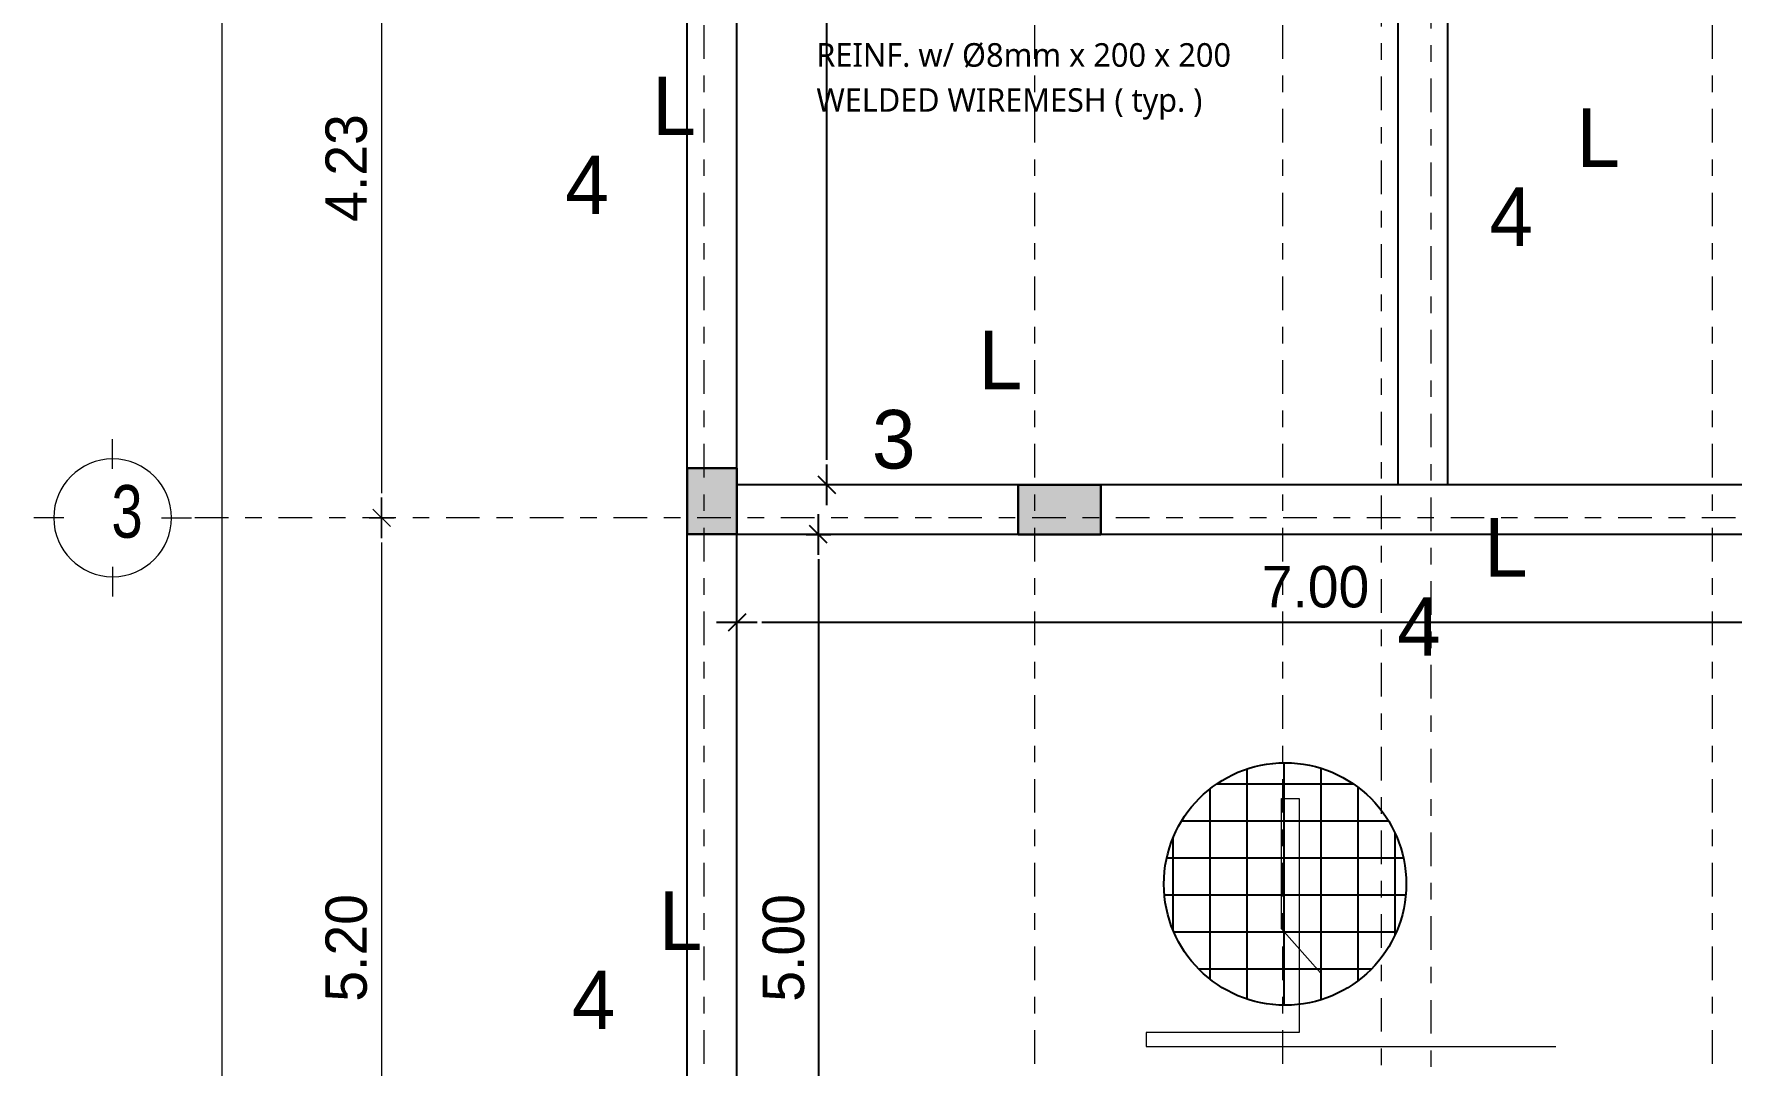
# Model space of a CAD drawing. Header units: inches. Extents: x -1583 to -1389, y -6910 to -6586.
# Drawn here: x -1456.9 to -1446.63, y -6714.88 to -6708.65 of the extents above; entities that cross this region are included whole.
import ezdxf

# ---------------------------------------------------------------- set-up
doc = ezdxf.new("R2010")
doc.units = ezdxf.units.IN
doc.header["$MEASUREMENT"] = 0
doc.linetypes.add('CENTERX2', pattern=[101.6, 63.5, -12.7, 12.7, -12.7])
doc.linetypes.add('DASHDOTX2', pattern=[50.8, 25.4, -12.7, 0, -12.7])
for name, color, linetype in [('Axsis', 8, 'CENTERX2'), ('footing', 5, 'Continuous'), ('S_FTNG', 4, 'Continuous'), ('U-r-p', 7, 'Continuous')]:
    doc.layers.add(name, color=color, linetype=linetype)
for name, color, linetype, lineweight in [('COLUMNS', 3, 'Continuous', 30), ('dim', 30, 'Continuous', 20), ('dime', 240, 'Continuous', 13), ('ejes', 134, 'Continuous', 15), ('F DIM IN', 147, 'Continuous', 5), ('st', 41, 'Continuous', 15), ('wall', 7, 'Continuous', 30)]:
    doc.layers.add(name, color=color, linetype=linetype, lineweight=lineweight)
doc.styles.add('ARIAL', font='arialbd.ttf', dxfattribs={"width": 0.8, "height": 500})
doc.styles.add('AX', font='xarab.shx', dxfattribs={"height": 0.12})
doc.styles.add('BB', font='l_10646.ttf')
doc.styles.add('SOSA', font='sosa.shx')
doc.dimstyles.new('DIM-50', dxfattribs={"dimtxt": 0.25, "dimasz": 0.15, "dimexe": 0, "dimexo": 0, "dimgap": 0.05, "dimtad": 1, "dimzin": 0, "dimdsep": 46, "dimtxsty": 'SOSA', "dimblk1": 'DIM-TICK', "dimblk2": 'DIM-TICK', "dimsah": 1, "dimcen": 1, "dimse1": 1, "dimse2": 1, "dimclrd": 251, "dimclrt": 4, "dimadec": 0, "dimazin": 0, "dimtfac": 1.5, "dimtix": 1, "dimtmove": 0, "dimatfit": 0, "dimldrblk": 'DIM-TICK', "dimfxl": 1, "dimtolj": 1, "dimtzin": 0, "dimarcsym": 0})

# ---------------------------------------------------------------- blocks, each defined once
blk = doc.blocks.new('12556')
at = {"layer": 'COLUMNS'}
h = blk.add_hatch(color=1, dxfattribs=at)
h.set_gradient(color1=(0, 255, 0), color2=(0, 77, 0), rotation=45, centered=1, one_color=1, tint=0.15, name='INVCYLINDER')
h.paths.add_polyline_path([(764546.161, 2210435.997), (764546.161, 2210436.297), (764545.661, 2210436.297), (764545.661, 2210435.997)])
at = {"layer": 'COLUMNS', "color": 3}
blk.add_lwpolyline([(764546.161, 2210435.997), (764546.161, 2210436.297), (764545.661, 2210436.297), (764545.661, 2210435.997)], close=True, dxfattribs=at)
blk = doc.blocks.new('44545')
at = {"layer": 'COLUMNS'}
h = blk.add_hatch(color=1, dxfattribs=at)
h.set_gradient(color1=(0, 255, 0), color2=(0, 77, 0), rotation=45, centered=1, one_color=1, tint=0.15, name='INVCYLINDER')
h.paths.add_polyline_path([(764585.932, 2210437.037), (764585.632, 2210437.037), (764585.632, 2210436.637), (764585.932, 2210436.637)])
at = {"layer": 'COLUMNS', "color": 3}
blk.add_lwpolyline([(764585.932, 2210437.037), (764585.632, 2210437.037), (764585.632, 2210436.637), (764585.932, 2210436.637)], close=True, dxfattribs=at)
blk = doc.blocks.new('1215447849')
at = {"layer": 'F DIM IN', "color": 0}
for p, q in [((2873.41, -5903.636), (2873.41, -5903.456)), ((2873.114, -5903.932), (2872.934, -5903.932)), ((2873.706, -5903.932), (2873.886, -5903.932)), ((2873.41, -5904.228), (2873.41, -5904.408))]:
    blk.add_line(p, q, dxfattribs=at)
blk.add_circle((2873.41, -5903.932), 0.356, dxfattribs=at)
blk = doc.blocks.new('DIM-TICK')
for p, q in [((-0.82, 0), (0.82, 0)), ((-0.354, -0.354), (0.354, 0.354)), ((0, 0.5), (0, -0.5))]:
    blk.add_line(p, q)
blk = doc.blocks.new('*D26')
at = {"layer": 'Defpoints', "color": 0, "transparency": 16777216}
for p in [(-1799.362, -6604.465), (-1799.469, -6608.695), (-1799.331, -6608.695)]:
    blk.add_point(p, dxfattribs=at)
at = {"layer": 'dime', "color": 251, "lineweight": -2, "transparency": 16777216}
blk.add_line((-1799.469, -6604.615), (-1799.469, -6608.545), dxfattribs=at)
at = {"layer": 'dime', "color": 251, "lineweight": -2, "transparency": 16777216, "xscale": 0.15, "yscale": 0.15, "zscale": 0.15}
for p, rotation in [((-1799.469, -6604.465), 90), ((-1799.469, -6608.695), 270)]:
    blk.add_blockref('DIM-TICK', p, dxfattribs=dict(at, rotation=rotation))
at = {"layer": 'dime', "color": 4, "transparency": 16777216, "insert": (-1799.682, -6606.58), "char_height": 0.25, "attachment_point": 5, "rotation": 90, "style": 'SOSA'}
blk.add_mtext('\\A1;4.23', dxfattribs=at)
blk = doc.blocks.new('*D27')
at = {"layer": 'Defpoints', "color": 0, "transparency": 16777216}
for p in [(-1799.331, -6608.695), (-1799.469, -6613.895), (-1799.068, -6613.895)]:
    blk.add_point(p, dxfattribs=at)
at = {"layer": 'dime', "color": 251, "lineweight": -2, "transparency": 16777216}
blk.add_line((-1799.469, -6608.845), (-1799.469, -6613.745), dxfattribs=at)
at = {"layer": 'dime', "color": 251, "lineweight": -2, "transparency": 16777216, "xscale": 0.15, "yscale": 0.15, "zscale": 0.15}
for p, rotation in [((-1799.469, -6608.695), 90), ((-1799.469, -6613.895), 270)]:
    blk.add_blockref('DIM-TICK', p, dxfattribs=dict(at, rotation=rotation))
at = {"layer": 'dime', "color": 4, "transparency": 16777216, "insert": (-1799.682, -6611.295), "char_height": 0.25, "attachment_point": 5, "rotation": 90, "style": 'SOSA'}
blk.add_mtext('\\A1;5.20', dxfattribs=at)
blk = doc.blocks.new('*D38')
at = {"layer": 'Defpoints', "color": 0, "transparency": 16777216}
for p in [(-1800.434, -6599.095), (-1797.62, -6599.095), (-1797.62, -6629.095)]:
    blk.add_point(p, dxfattribs=at)
at = {"layer": 'dime', "color": 251, "lineweight": -2, "transparency": 16777216}
blk.add_line((-1800.434, -6628.945), (-1800.434, -6599.245), dxfattribs=at)
at = {"layer": 'dime', "color": 251, "lineweight": -2, "transparency": 16777216, "xscale": 0.15, "yscale": 0.15, "zscale": 0.15}
for p, rotation in [((-1800.434, -6599.095), 90), ((-1800.434, -6629.095), 270)]:
    blk.add_blockref('DIM-TICK', p, dxfattribs=dict(at, rotation=rotation))
at = {"layer": 'dime', "color": 4, "transparency": 16777216, "insert": (-1800.648, -6614.095), "char_height": 0.25, "attachment_point": 5, "rotation": 90, "style": 'SOSA'}
blk.add_mtext('\\A1;30.00', dxfattribs=at)
blk = doc.blocks.new('U-r-p')
at = {"layer": 'U-r-p', "color": 4, "style": 'AX', "flags": 4}
for tag, p, height in [('R', (0.1356, 0.2047), 0.2304), ('1', (-0.3182, -0.04), 0.192)]:
    blk.add_attdef(tag, p, '', height=height, dxfattribs=at)
blk = doc.blocks.new('*D326')
at = {"layer": 'Defpoints', "color": 0, "transparency": 16777216}
for p in [(-1452.644, -6704.871), (-1452.644, -6711.371), (-1452.101, -6711.371)]:
    blk.add_point(p, dxfattribs=at)
at = {"layer": 'footing', "color": 251, "lineweight": -2, "transparency": 16777216}
blk.add_line((-1452.101, -6705.021), (-1452.101, -6711.221), dxfattribs=at)
at = {"layer": 'footing', "color": 251, "lineweight": -2, "transparency": 16777216, "xscale": 0.15, "yscale": 0.15, "zscale": 0.15}
for p, rotation in [((-1452.101, -6704.871), 90), ((-1452.101, -6711.371), 270)]:
    blk.add_blockref('DIM-TICK', p, dxfattribs=dict(at, rotation=rotation))
at = {"layer": 'footing', "color": 4, "transparency": 16777216, "insert": (-1452.315, -6708.121), "char_height": 0.25, "attachment_point": 5, "rotation": 90, "style": 'SOSA'}
blk.add_mtext('\\A1;6.50', dxfattribs=at)
blk = doc.blocks.new('*D328')
at = {"layer": 'Defpoints', "color": 0, "transparency": 16777216}
for p in [(-1452.644, -6711.671), (-1445.644, -6711.671), (-1452.644, -6712.204)]:
    blk.add_point(p, dxfattribs=at)
at = {"layer": 'footing', "color": 251, "lineweight": -2, "transparency": 16777216}
blk.add_line((-1445.794, -6712.204), (-1452.494, -6712.204), dxfattribs=at)
at = {"layer": 'footing', "color": 251, "lineweight": -2, "transparency": 16777216, "xscale": 0.15, "yscale": 0.15, "zscale": 0.15, "rotation": 180}
blk.add_blockref('DIM-TICK', (-1452.644, -6712.204), dxfattribs=at)
at = {"layer": 'footing', "color": 251, "lineweight": -2, "transparency": 16777216, "xscale": 0.15, "yscale": 0.15, "zscale": 0.15}
blk.add_blockref('DIM-TICK', (-1445.644, -6712.204), dxfattribs=at)
at = {"layer": 'footing', "color": 4, "transparency": 16777216, "insert": (-1449.144, -6711.989), "char_height": 0.25, "attachment_point": 5, "style": 'SOSA'}
blk.add_mtext('\\A1;7.00', dxfattribs=at)
blk = doc.blocks.new('*D329')
at = {"layer": 'Defpoints', "color": 0, "transparency": 16777216}
for p in [(-1452.644, -6711.671), (-1452.644, -6716.671), (-1452.151, -6716.671)]:
    blk.add_point(p, dxfattribs=at)
at = {"layer": 'footing', "color": 251, "lineweight": -2, "transparency": 16777216}
blk.add_line((-1452.151, -6711.821), (-1452.151, -6716.521), dxfattribs=at)
at = {"layer": 'footing', "color": 251, "lineweight": -2, "transparency": 16777216, "xscale": 0.15, "yscale": 0.15, "zscale": 0.15}
for p, rotation in [((-1452.151, -6711.671), 90), ((-1452.151, -6716.671), 270)]:
    blk.add_blockref('DIM-TICK', p, dxfattribs=dict(at, rotation=rotation))
at = {"layer": 'footing', "color": 4, "transparency": 16777216, "insert": (-1452.361, -6714.171), "char_height": 0.25, "attachment_point": 5, "rotation": 90, "style": 'SOSA'}
blk.add_mtext('\\A1;5.00', dxfattribs=at)
blk = doc.blocks.new('25698555')
at = {"layer": 'Axsis', "color": 251, "linetype": 'DASHDOTX2', "lineweight": 5, "ltscale": 0.008, "true_color": 0x636466}
for p, q in [((-1797.52, -6596.095), (-1797.52, -6632.095)), ((-1795.52, -6596.095), (-1795.52, -6632.095)), ((-1794.02, -6596.095), (-1794.02, -6632.095)), ((-1791.42, -6596.095), (-1791.42, -6632.095)), ((-1778.62, -6608.695), (-1800.62, -6608.695))]:
    blk.add_line(p, q, dxfattribs=at)
for points in [[(-1793.275, -6632.095), (-1793.42, -6631.551), (-1793.42, -6596.639), (-1793.275, -6596.095)], [(-1792.477, -6632.095), (-1793.12, -6631.563), (-1793.12, -6596.626), (-1792.477, -6596.095)]]:
    blk.add_lwpolyline(points, dxfattribs=at)
at = {"layer": 'wall', "color": 116, "true_color": 0x136734, "xscale": -1, "rotation": 270}
blk.add_blockref('1215447849', (4102.836, -9482.105), dxfattribs=at)
at = {"layer": 'ejes', "color": 116, "ltscale": 0.05, "true_color": 0x136734, "insert": (-1800.914, -6608.82), "char_height": 0.3185, "width": 0.33846, "attachment_point": 9, "style": 'ARIAL'}
blk.add_mtext('{\\fBankGothic Md BT|b0|i0|c0|p34;3}', dxfattribs=at)
at = {"layer": 'dime', "color": 1}
dim = blk.add_linear_dim(base=(-1800.434, -6599.095), p1=(-1797.62, -6629.095), p2=(-1797.62, -6599.095), angle=90, dimstyle='DIM-50', dxfattribs=at)
dim.commit()
dim.dimension.update_dxf_attribs({"geometry": '*D38', "text_midpoint": (-1800.648, -6614.095)})
for base, p1, p2, picture, middle in [((-1799.469, -6608.695), (-1799.362, -6604.465), (-1799.331, -6608.695), '*D26', (-1799.682, -6606.58)), ((-1799.469, -6613.895), (-1799.331, -6608.695), (-1799.068, -6613.895), '*D27', (-1799.682, -6611.295))]:
    dim = blk.add_linear_dim(base=base, p1=p1, p2=p2, angle=90, dimstyle='DIM-50', override={"dimtmove": 1}, dxfattribs=at)
    dim.commit()
    dim.dimension.update_dxf_attribs({"geometry": picture, "text_midpoint": middle})

msp = doc.modelspace()

# ---------------------------------------------------------------- hatches: boundary and pattern name
at = {"layer": 'S_FTNG'}
h = msp.add_hatch(dxfattribs=at)
h.set_pattern_fill('NET', color=4, scale=1.788516, style=0)
h.set_pattern_definition([(0, (-1858.9042, -6399.51818), (0, 0.22356453), []), (90, (-1858.9042, -6399.51818), (-0.22356453, 1e-17), [])])
edge = h.paths.add_edge_path()
edge.add_arc((-1449.328, -6713.785), 0.733, 0, 360)

# ---------------------------------------------------------------- linework, layer by layer
at = {"ltscale": 0.2}
for p, q in [((-1452.944, -6731.971), (-1452.944, -6701.971)), ((-1448.344, -6711.371), (-1448.344, -6701.971)), ((-1452.644, -6731.671), (-1452.644, -6702.171)), ((-1448.644, -6711.371), (-1448.644, -6702.171)), ((-1441.644, -6711.371), (-1452.644, -6711.371)), ((-1441.944, -6711.671), (-1452.644, -6711.671))]:
    msp.add_line(p, q, dxfattribs=at)
at = {"layer": 'dim'}
msp.add_lwpolyline([(-1449.113, -6714.321), (-1449.35, -6714.055), (-1449.35, -6713.267), (-1449.242, -6713.267), (-1449.242, -6714.682), (-1450.169, -6714.682), (-1450.169, -6714.767), (-1447.69, -6714.767)], dxfattribs=at)
at = {"layer": 'S_FTNG', "color": 1}
msp.add_circle((-1449.328, -6713.785), 0.733, dxfattribs=at)

# ---------------------------------------------------------------- block references
at = {"color": 0}
ref = msp.add_blockref('U-r-p', (-1453.329, -6709.597), dxfattribs=dict(at, xscale=2.21425759621052, yscale=2.21425759621052, zscale=2.21425759621052))
ref.add_attrib('U', 'L', (-1453.156, -6709.257), dxfattribs={"layer": 'st', "color": 0, "height": 0.354, "style": 'AX', "flags": 4})
ref.add_attrib('1', '4', (-1453.682, -6709.735), dxfattribs={"layer": 'st', "color": 0, "height": 0.354, "style": 'AX', "flags": 4})
ref = msp.add_blockref('U-r-p', (-1447.739, -6709.789), dxfattribs=dict(at, xscale=2.21425759621052, yscale=2.21425759621052, zscale=2.21425759621052))
ref.add_attrib('U', 'L', (-1447.565, -6709.449), dxfattribs={"layer": 'st', "color": 0, "height": 0.354, "style": 'AX', "flags": 4})
ref.add_attrib('1', '4', (-1448.092, -6709.927), dxfattribs={"layer": 'st', "color": 0, "height": 0.354, "style": 'AX', "flags": 4})
ref = msp.add_blockref('U-r-p', (-1451.355, -6711.134), dxfattribs=dict(at, xscale=2.21425759621052, yscale=2.21425759621052, zscale=2.21425759621052))
ref.add_attrib('U', 'L', (-1451.182, -6710.794), dxfattribs={"layer": 'st', "color": 0, "height": 0.354, "style": 'AX', "flags": 4})
ref.add_attrib('1', '3', (-1451.827, -6711.273), dxfattribs={"layer": 'st', "color": 0, "height": 0.354, "style": 'AX', "flags": 4})
ref = msp.add_blockref('U-r-p', (-1448.297, -6712.267), dxfattribs=dict(at, xscale=2.21425759621052, yscale=2.21425759621052, zscale=2.21425759621052))
ref.add_attrib('U', 'L', (-1448.124, -6711.927), dxfattribs={"layer": 'st', "color": 0, "height": 0.354, "style": 'AX', "flags": 4})
ref.add_attrib('1', '4', (-1448.65, -6712.405), dxfattribs={"layer": 'st', "color": 0, "height": 0.354, "style": 'AX', "flags": 4})
ref = msp.add_blockref('U-r-p', (-1453.289, -6714.524), dxfattribs=dict(at, xscale=2.21425759621052, yscale=2.21425759621052, zscale=2.21425759621052))
ref.add_attrib('U', 'L', (-1453.116, -6714.184), dxfattribs={"layer": 'st', "color": 0, "height": 0.354, "style": 'AX', "flags": 4})
ref.add_attrib('1', '4', (-1453.643, -6714.662), dxfattribs={"layer": 'st', "color": 0, "height": 0.354, "style": 'AX', "flags": 4})
at = {"layer": 'COLUMNS'}
for name, p in [('44545', (-766038.576, -2217148.307)), ('12556', (-765996.604, -2217147.668))]:
    msp.add_blockref(name, p, dxfattribs=at)
at = {"layer": 'dime', "color": 1}
msp.add_blockref('25698555', (344.676, -102.876), dxfattribs=at)

# ---------------------------------------------------------------- texts
at = {"layer": 'S_FTNG', "color": 7, "style": 'BB'}
for s, height, p in [('REINF. w/ %%c8mm x 200 x 200', 0.14274, (-1452.164, -6708.844)), ('WELDED WIREMESH ( typ. )', 0.14202, (-1452.163, -6709.116))]:
    msp.add_text(s, height=height, dxfattribs=at).set_placement(p)

# ---------------------------------------------------------------- dimensions: what is measured, and where the dimension line sits
at = {"layer": 'footing', "color": 1}
for base, p1, p2, picture, middle in [((-1452.101, -6711.371), (-1452.644, -6704.871), (-1452.644, -6711.371), '*D326', (-1452.315, -6708.121)), ((-1452.151, -6716.671), (-1452.644, -6711.671), (-1452.644, -6716.671), '*D329', (-1452.361, -6714.171))]:
    dim = msp.add_linear_dim(base=base, p1=p1, p2=p2, angle=90, dimstyle='DIM-50', dxfattribs=at)
    dim.commit()
    dim.dimension.update_dxf_attribs({"geometry": picture, "text_midpoint": middle})
dim = msp.add_linear_dim(base=(-1452.644, -6712.204), p1=(-1445.644, -6711.671), p2=(-1452.644, -6711.671), dimstyle='DIM-50', dxfattribs=at)
dim.commit()
dim.dimension.update_dxf_attribs({"geometry": '*D328', "text_midpoint": (-1449.144, -6711.989)})

doc.saveas('drawing.dxf')
